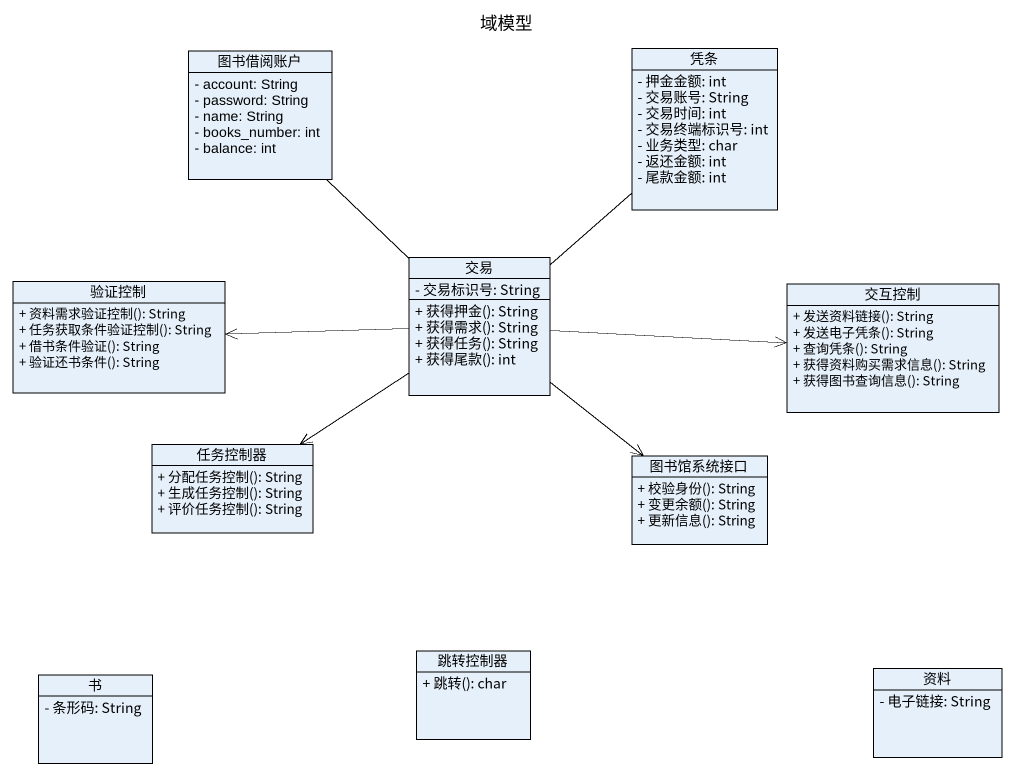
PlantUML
@startuml
title 域模型
hide circle
hide empty members
skinparam classAttributeIconSize 0
class 图书借阅账户 {
  - account: String
  - password: String
  - name: String
  - books_number: int
  - balance: int
}
class 凭条 {
  - 押金金额: int
  - 交易账号: String
  - 交易时间: int
  - 交易终端标识号: int
  - 业务类型: char
  - 返还金额: int
  - 尾款金额: int
}
class 验证控制 {
  + 资料需求验证控制(): String
  + 任务获取条件验证控制(): String
  + 借书条件验证(): String
  + 验证还书条件(): String
}
class 交易 {
  - 交易标识号: String
  + 获得押金(): String
  + 获得需求(): String
  + 获得任务(): String
  + 获得尾款(): int
}
class 交互控制 {
  + 发送资料链接(): String
  + 发送电子凭条(): String
  + 查询凭条(): String
  + 获得资料购买需求信息(): String
  + 获得图书查询信息(): String
}
class 任务控制器 {
  + 分配任务控制(): String
  + 生成任务控制(): String
  + 评价任务控制(): String
}
class 图书馆系统接口 {
  + 校验身份(): String
  + 变更余额(): String
  + 更新信息(): String
}
class 书 {
  - 条形码: String
}
class 跳转控制器 {
  + 跳转(): char
}
class 资料 {
  - 电子链接: String
}
图书借阅账户 -- 交易
凭条 -- 交易
交易 -left-> 验证控制
交易 -right-> 交互控制
交易 --> 任务控制器
交易 --> 图书馆系统接口
@enduml
